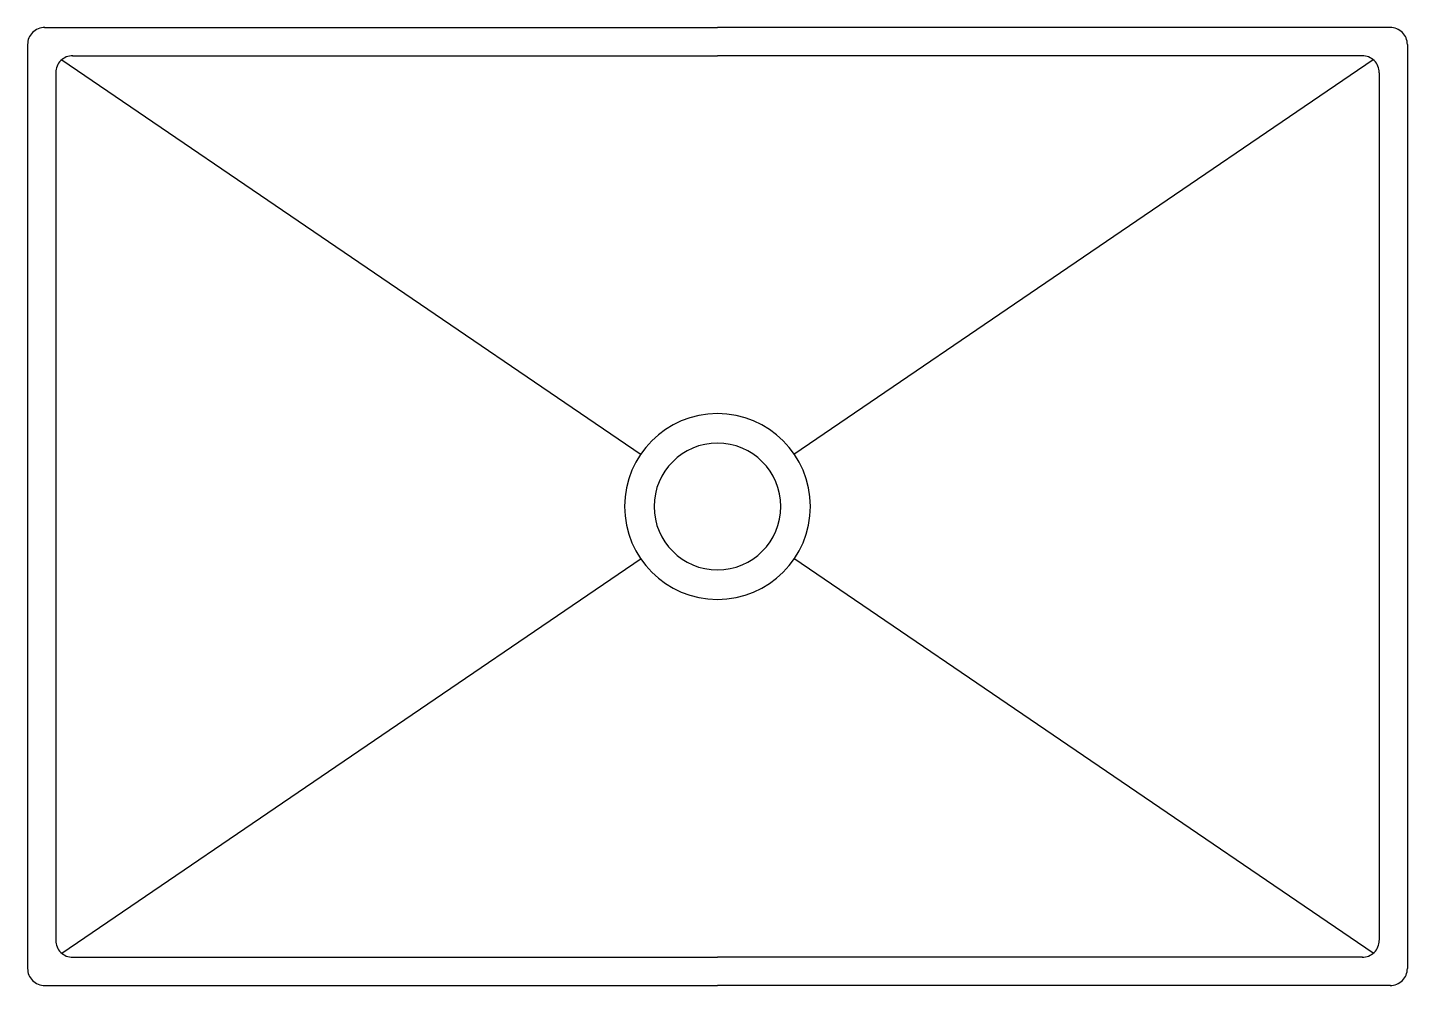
# Model space of a CAD drawing. Extents: x 13710.758 to 13711.248, y 4421.439 to 4421.779.
import ezdxf

# ---------------------------------------------------------------- set-up
doc = ezdxf.new("R2010")
doc.units = 0
doc.header["$MEASUREMENT"] = 0
doc.layers.add('A-PECAS', color=2, linetype='CONTINUOUS')

msp = doc.modelspace()

# ---------------------------------------------------------------- linework, layer by layer
at = {"layer": 'A-PECAS', "linetype": 'CONTINUOUS'}
for points in [[(13710.76428, 4421.77861, 0), (13711.00328, 4421.77861, 0)], [(13711.24228, 4421.77861, 0), (13711.00328, 4421.77861, 0)], [(13710.75828, 4421.77261, 0), (13710.75828, 4421.44461, 0)], [(13711.24828, 4421.77261, 0), (13711.24828, 4421.44461, 0)], [(13710.77428, 4421.76861, 0), (13711.00328, 4421.76861, 0)], [(13711.23228, 4421.76861, 0), (13711.00328, 4421.76861, 0)], [(13710.76828, 4421.76261, 0), (13710.76828, 4421.45461, 0)], [(13711.23828, 4421.76261, 0), (13711.23828, 4421.45461, 0)], [(13710.77428, 4421.44861, 0), (13711.00328, 4421.44861, 0)], [(13711.23228, 4421.44861, 0), (13711.00328, 4421.44861, 0)], [(13710.76428, 4421.43861, 0), (13711.00328, 4421.43861, 0)], [(13711.24228, 4421.43861, 0), (13711.00328, 4421.43861, 0)]]:
    msp.add_polyline3d(points, dxfattribs=at)
at = {"layer": 'A-PECAS', "color": 1, "linetype": 'CONTINUOUS'}
for points in [[(13710.77039, 4421.76717, 0), (13710.97613, 4421.6271, 0)], [(13711.23618, 4421.76717, 0), (13711.03044, 4421.6271, 0)], [(13710.77039, 4421.45004, 0), (13710.97613, 4421.59012, 0)], [(13711.23618, 4421.45004, 0), (13711.03044, 4421.59012, 0)]]:
    msp.add_polyline3d(points, dxfattribs=at)
at = {"layer": 'A-PECAS', "linetype": 'CONTINUOUS'}
for centre, radius, start, end in [((13710.76428, 4421.77261), 0.006, 89.2731, 180.0098), ((13711.24228, 4421.77261), 0.006, 359.9902, 90.7269), ((13710.77428, 4421.76261), 0.006, 89.2731, 180.0098), ((13711.23228, 4421.76261), 0.006, 359.9902, 90.7269), ((13711.00328, 4421.60861), 0.0225, 0, 180), ((13711.00328, 4421.60861), 0.0225, 180, 360), ((13710.77428, 4421.4546), 0.006, 179.9902, 270.7269), ((13711.23228, 4421.4546), 0.006, 269.2731, 0.0098), ((13710.76428, 4421.4446), 0.006, 179.9902, 270.7269), ((13711.24228, 4421.4446), 0.006, 269.2731, 0.0098)]:
    msp.add_arc(centre, radius, start, end, dxfattribs=at)
at = {"layer": 'A-PECAS', "color": 1, "linetype": 'CONTINUOUS'}
for start, end in [(0, 180), (180, 360)]:
    msp.add_arc((13711.00328, 4421.60861), 0.033, start, end, dxfattribs=at)

doc.saveas('drawing.dxf')
